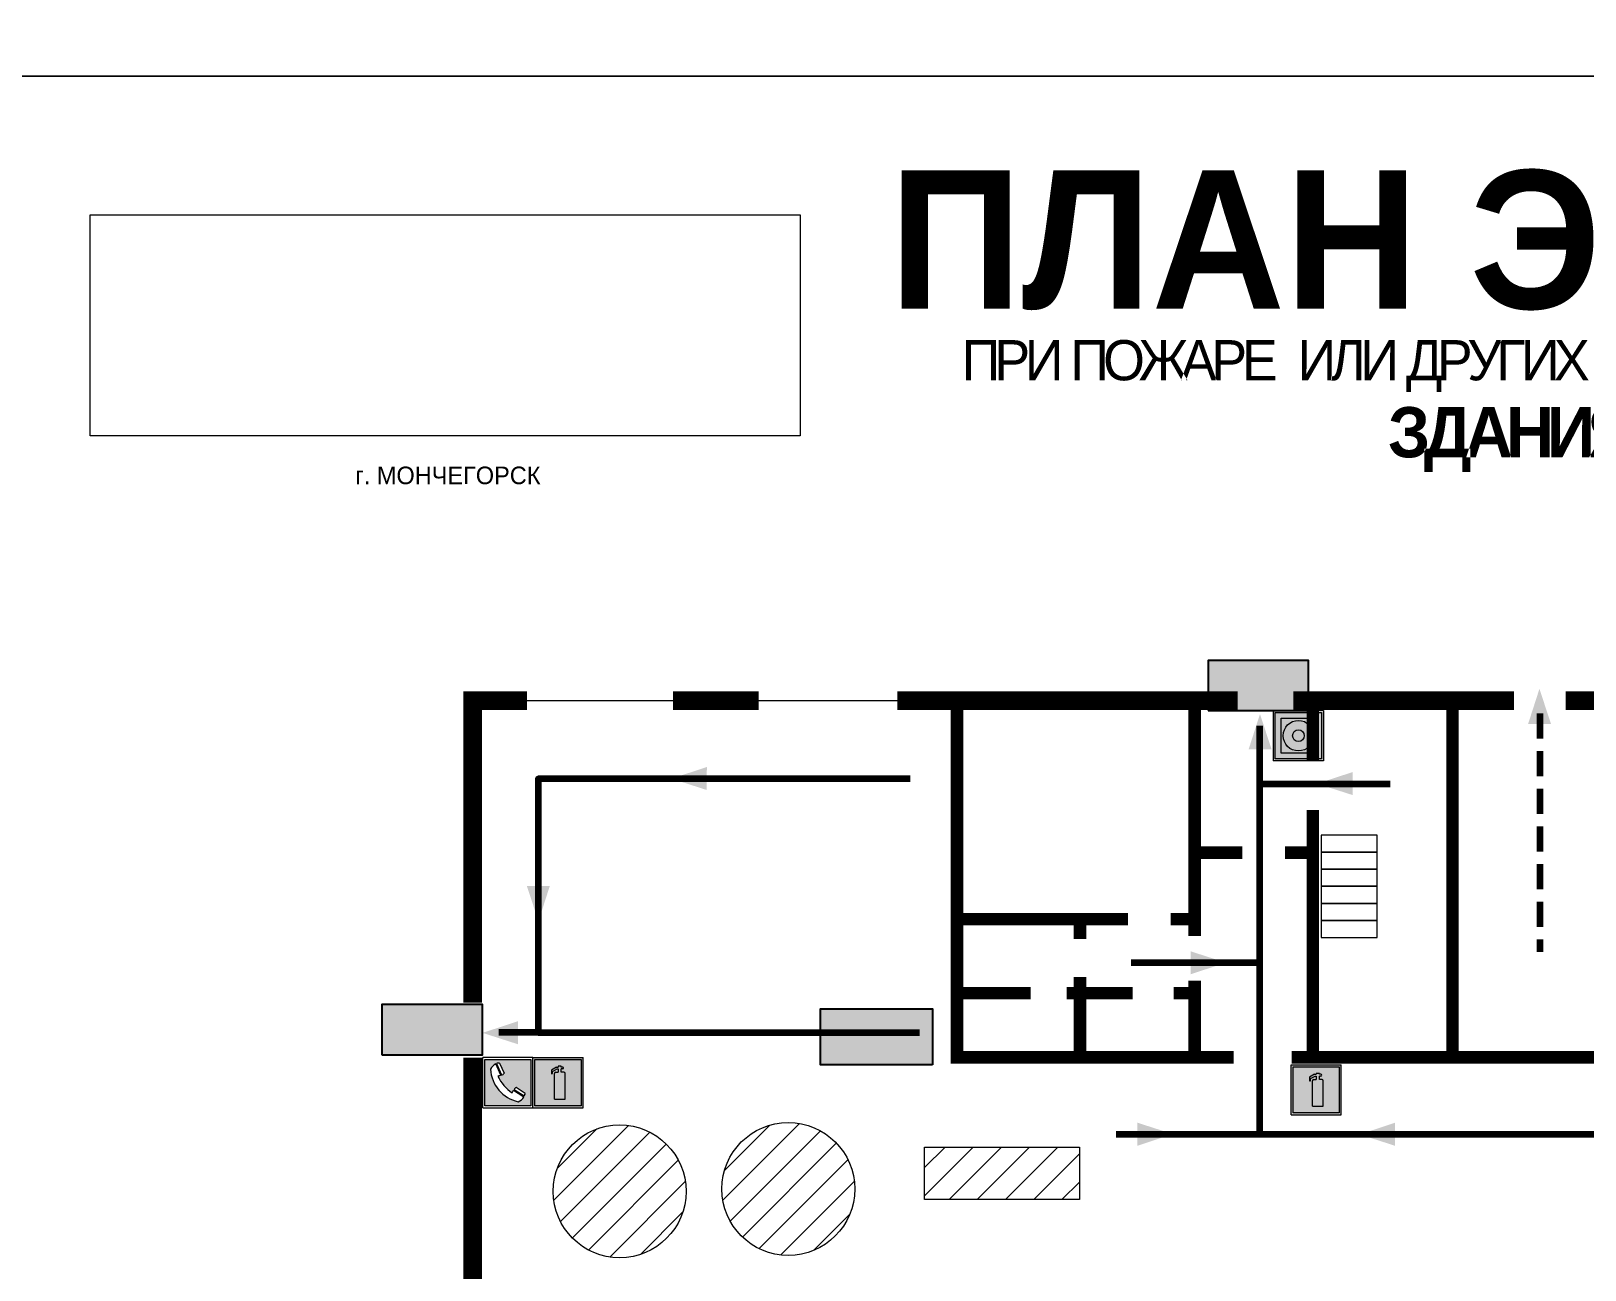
# Model space of a CAD drawing. Header units: millimetres. Extents: x 13810 to 67229, y 12374 to 21950.
# Drawn here: x 19675.6 to 19923.1, y 13961.8 to 14159.1 of the extents above; entities that cross this region are included whole.
import ezdxf

# ---------------------------------------------------------------- set-up
doc = ezdxf.new("R2010")
doc.units = ezdxf.units.MM
doc.linetypes.add('{ Wide Dash }', pattern=[12, 4, -2, 4, -2])
doc.layers.add('План_Штампы', color=7, linetype='Continuous')
doc.styles.add('обычный', font='arial.ttf')
picture_1 = doc.add_image_def('image1.jpg', size_in_pixel=(337, 105))
pattern_1 = [(225, (41000.2374, 15578.9308), (2.24506403, -2.24506403), [])]

# ---------------------------------------------------------------- blocks, each defined once
blk = doc.blocks.new('A$C3AD82952')
at = {"true_color": 0xf5f5ff}
h = blk.add_hatch(color=7, dxfattribs=at)
h.dxf.hatch_style = 1
h.paths.add_polyline_path([(8.21, 8.73, 0.414214), (7.89, 9.05), (7.22, 9.05), (7.22, 9.92), (7.59, 9.92, 1), (7.57, 10.36), (7.22, 10.36), (7.22, 10.6), (6.43, 10.6), (6.43, 10.36), (6.01, 10.36), (4.74, 9.59), (4.74, 8.69), (4.98, 8.73), (4.98, 9.26), (6.12, 9.91), (6.43, 9.91), (6.43, 9.05), (5.76, 9.05, 0.414214), (5.44, 8.73), (5.44, 2.2), (8.21, 2.2)], flags=0)
h.paths.add_polyline_path([(12.8, 12.8), (0, 12.8), (0, 0), (12.8, 0)])
h.paths.add_polyline_path([(0.51, 12.29), (12.29, 12.29), (12.29, 0.51), (0.51, 0.51)], flags=16)
h.paths.add_polyline_path([(4.74, 9.59), (6.01, 10.36), (6.43, 10.36), (6.43, 10.6), (7.22, 10.6), (7.22, 10.36), (7.59, 10.36, -0.94586), (7.59, 9.92), (7.22, 9.92), (7.22, 9.05), (7.89, 9.05, -0.414214), (8.21, 8.73), (8.21, 2.2), (5.44, 2.2), (5.44, 8.73, -0.414214), (5.76, 9.05), (6.43, 9.05), (6.43, 9.91), (6.12, 9.91), (4.98, 9.26), (4.98, 8.73), (4.74, 8.69)], flags=0)
h = blk.add_hatch(color=242)
h.dxf.hatch_style = 1
h.paths.add_polyline_path([(12.29, 12.29), (0.51, 12.29), (0.51, 0.51), (12.29, 0.51)])
h.paths.add_polyline_path([(4.74, 8.69), (4.74, 9.59), (6.01, 10.36), (6.43, 10.36), (6.43, 10.6), (7.22, 10.6), (7.22, 10.36), (7.59, 10.36, -0.94586), (7.59, 9.92), (7.22, 9.92), (7.22, 9.05), (7.89, 9.05, -0.414214), (8.21, 8.73), (8.21, 2.2), (5.44, 2.2), (5.44, 8.73, -0.414214), (5.76, 9.05), (6.43, 9.05), (6.43, 9.91), (6.12, 9.91), (4.98, 9.26), (4.98, 8.73)], flags=16)
h = blk.add_hatch(color=7, dxfattribs=at)
h.dxf.hatch_style = 1
h.paths.add_polyline_path([(8.21, 8.73, 0.414214), (7.89, 9.05), (7.22, 9.05), (7.22, 9.92), (7.59, 9.92, 1), (7.57, 10.36), (7.22, 10.36), (7.22, 10.6), (6.43, 10.6), (6.43, 10.36), (6.01, 10.36), (4.74, 9.59), (4.74, 8.69), (4.98, 8.73), (4.98, 9.26), (6.12, 9.91), (6.43, 9.91), (6.43, 9.05), (5.76, 9.05, 0.414214), (5.44, 8.73), (5.44, 2.2), (8.21, 2.2)])
at = {"color": 242, "lineweight": 5}
for p, q in [((0, 0), (0, 12.8)), ((0, 12.8), (12.8, 12.8)), ((12.8, 0), (12.8, 12.8)), ((6.01, 10.36), (4.74, 9.59)), ((4.74, 9.59), (4.74, 8.69)), ((4.74, 8.69), (4.98, 8.73)), ((4.98, 9.26), (6.12, 9.91)), ((4.98, 8.73), (4.98, 9.26)), ((5.44, 2.2), (5.44, 8.73)), ((5.76, 9.05), (6.43, 9.05)), ((6.01, 10.36), (6.43, 10.36)), ((6.12, 9.91), (6.43, 9.91)), ((7.22, 10.6), (6.43, 10.6)), ((6.43, 10.6), (6.43, 10.36)), ((6.43, 9.91), (6.43, 9.05)), ((7.22, 10.36), (7.22, 10.6)), ((7.59, 10.36), (7.22, 10.36)), ((7.22, 9.05), (7.22, 9.92)), ((7.59, 9.92), (7.22, 9.92)), ((7.89, 9.05), (7.22, 9.05)), ((8.21, 2.2), (8.21, 8.73)), ((0, 0), (12.8, 0)), ((5.44, 2.2), (8.21, 2.2))]:
    blk.add_line(p, q, dxfattribs=at)
blk.add_lwpolyline([(0.51, 12.29), (12.29, 12.29), (12.29, 0.51), (0.51, 0.51)], close=True, dxfattribs=at)
for centre, radius, start, end in [((5.76, 8.73), 0.32, 90, 180), ((7.58, 10.14), 0.223, 273.1875, 86.8125), ((7.89, 8.73), 0.32, 0, 90)]:
    blk.add_arc(centre, radius, start, end, dxfattribs=at)
blk = doc.blocks.new('A$C456E1F9C')
at = {"lineweight": 5}
h = blk.add_hatch(color=242, dxfattribs=at)
h.paths.add_polyline_path([(0.51, -1.47), (0.51, -13.26), (12.29, -13.26), (12.29, -1.47)])
h.paths.add_polyline_path([(5.42, -4.95, -0.254479), (4.78, -5.4), (3.52, -2.53, -0.209735), (4.23, -2.4)], flags=16)
h.paths.add_polyline_path([(8.53, -8.6), (10.87, -10.17), (10.54, -10.76), (8.03, -9.13, -0.192251)], flags=16)
h.paths.add_polyline_path([(4.61, -5.49, 0.005518), (3.87, -5.72, 0.128647), (7.49, -10.01, 0.00809), (7.83, -9.33), (10.47, -10.97, -0.16736), (8.99, -12.25, -0.327862), (1.95, -3.95, -0.166952), (3.36, -2.62)], flags=16)
at = {"color": 242, "lineweight": 5}
for p, q in [((0, -13.77), (0, -0.97)), ((12.8, -0.97), (0, -0.97)), ((4.61, -5.49), (3.36, -2.62)), ((3.52, -2.53), (4.78, -5.4)), ((4.23, -2.4), (5.42, -4.95)), ((12.8, -13.77), (12.8, -0.97)), ((7.83, -9.33), (10.47, -10.97)), ((8.03, -9.13), (10.54, -10.76)), ((10.81, -10.12), (8.53, -8.6)), ((10.54, -10.76), (10.8, -10.3)), ((10.8, -10.3), (10.81, -10.12)), ((0, -13.77), (12.8, -13.77))]:
    blk.add_line(p, q, dxfattribs=at)
blk.add_lwpolyline([(0.51, -1.47), (12.29, -1.47), (12.29, -13.26), (0.51, -13.26)], close=True, dxfattribs=at)
for centre, radius, start, end in [((4.59, -5.34), 2.99, 114.2845, 152.1974), ((11.12, -3.31), 9.19, 183.9915, 256.6009), ((4.02, -3.27), 0.891, 76.3284, 123.7092), ((14.98, -39.1), 35.17, 107.1487, 108.4135), ((13.86, -0.94), 11.08, 205.5536, 234.8762), ((4.68, -4.59), 0.824, 276.9621, 334.0723), ((-13.31, 0.8), 23.44, 332.5487, 334.4027), ((8.94, -9.5), 0.989, 114.4092, 157.9388), ((7.87, -9.46), 3, 291.9291, 329.9329)]:
    blk.add_arc(centre, radius, start, end, dxfattribs=at)
blk = doc.blocks.new('A$C54414219')
at = {"true_color": 0xffffff}
h = blk.add_hatch(color=7, dxfattribs=at)
h.paths.add_polyline_path([(2.39, -9.45), (2.39, -18.3), (11.23, -18.3), (11.23, -9.45)], flags=0)
h.paths.add_polyline_path([(10.71, -13.87, -1), (2.92, -13.87, -1)], flags=0)
h.paths.add_polyline_path([(8.3, -13.87, -1), (5.33, -13.87, -1)], flags=0)
h.paths.add_polyline_path([(0.41, -7.47), (0.41, -20.27), (13.21, -20.27), (13.21, -7.47)])
h.paths.add_polyline_path([(0.92, -19.77), (12.71, -19.77), (12.71, -7.98), (0.92, -7.98)], flags=16)
h.paths.add_polyline_path([(11.23, -9.45), (11.23, -18.3), (2.39, -18.3), (2.39, -9.45)], flags=0)
at = {"lineweight": 5}
h = blk.add_hatch(color=242, dxfattribs=at)
h.paths.add_polyline_path([(12.71, -7.98), (0.92, -7.98), (0.92, -19.77), (12.71, -19.77)])
h.paths.add_polyline_path([(11.23, -18.3), (2.39, -18.3), (2.39, -9.45), (11.23, -9.45)], flags=16)
h.paths.add_polyline_path([(10.71, -13.87, -1), (2.92, -13.87, -1)], flags=0)
h.paths.add_polyline_path([(8.3, -13.87, -1), (5.33, -13.87, -1)], flags=0)
at = {"true_color": 0xffffff}
h = blk.add_hatch(color=7, dxfattribs=at)
h.paths.add_polyline_path([(2.39, -9.45), (2.39, -18.3), (11.23, -18.3), (11.23, -9.45)])
h.paths.add_polyline_path([(10.71, -13.87, -1), (2.92, -13.87, -1)], flags=16)
h.paths.add_polyline_path([(8.3, -13.87, -1), (5.33, -13.87, -1)], flags=0)
at = {"lineweight": 5}
h = blk.add_hatch(color=242, dxfattribs=at)
h.paths.add_polyline_path([(2.92, -13.87, 1), (10.71, -13.87, 1)])
h.paths.add_polyline_path([(8.3, -13.87, -1), (5.33, -13.87, -1)], flags=16)
at = {"color": 242, "lineweight": 5}
for p, q in [((0.41, -20.27), (0.41, -7.47)), ((0.41, -7.47), (13.21, -7.47)), ((0.41, -7.47), (13.21, -7.47)), ((13.21, -20.27), (13.21, -7.47)), ((0.41, -20.27), (13.21, -20.27))]:
    blk.add_line(p, q, dxfattribs=at)
for points in [[(0.92, -7.98), (12.71, -7.98), (12.71, -19.77), (0.92, -19.77)], [(2.39, -9.45), (11.23, -9.45), (11.23, -18.3), (2.39, -18.3)]]:
    blk.add_lwpolyline(points, close=True, dxfattribs=at)
for radius in [3.89, 1.49]:
    blk.add_circle((6.81, -13.87), radius, dxfattribs=at)
blk = doc.blocks.new('A$C7B4425F7')
at = {"true_color": 0xffffff}
blk.add_hatch(color=7, dxfattribs=at).paths.add_polyline_path([(0, 0), (-16, 0), (-16, -8), (0, -8)])
h = blk.add_hatch(color=126)
h.paths.add_polyline_path([(-0.2, -0.2), (-15.8, -0.2), (-15.8, -7.8), (-0.2, -7.8)])
h.paths.add_polyline_path([(-11.76, -2.03), (-11.76, -3.66), (-11.17, -3.66, -0.568275), (-11.17, -6.18), (-12.58, -6.18), (-12.58, -2.03)], flags=16)
h.paths.add_polyline_path([(-13.33, -4.12, -0.495768), (-13.59, -6.18), (-15.03, -6.18), (-15.03, -2.03), (-13.59, -2.03, -0.487973)], flags=16)
h.paths.add_polyline_path([(-10.25, -2.03), (-9.48, -2.03), (-9.48, -6.18), (-10.25, -6.18)], flags=16)
h.paths.add_polyline_path([(-13.84, -3.69), (-14.24, -3.69), (-14.24, -3.03), (-13.9, -3.03, -0.692621)], flags=0)
h.paths.add_polyline_path([(-9.15, -2.03), (-8.4, -2.03), (-8.04, -3.07), (-7.68, -2.03), (-6.93, -2.03), (-7.64, -4.1), (-6.93, -6.18), (-7.68, -6.18), (-8.04, -5.14), (-8.4, -6.18), (-9.15, -6.18), (-8.44, -4.1)], flags=16)
h.paths.add_polyline_path([(-11.76, -4.46), (-11.42, -4.46, -0.692621), (-11.36, -5.12), (-11.76, -5.12)], flags=0)
h.paths.add_polyline_path([(-13.9, -5.2), (-14.24, -5.2), (-14.24, -4.55), (-13.84, -4.55, -0.708038)], flags=0)
edge = h.paths.add_edge_path(flags=16)
edge.add_ellipse((-5.51, -4.08), major_axis=(0, 2.05), ratio=0.586184, start_angle=0, end_angle=360)
edge = h.paths.add_edge_path(flags=0)
edge.add_ellipse((-5.51, -4.08), major_axis=(0, 1.14), ratio=0.454828, start_angle=0, end_angle=360)
h.paths.add_polyline_path([(-4.13, -4.96, 0.377264), (-3.48, -4.52, 0.0555), (-3.16, -2.03), (-1.66, -2.03), (-1.66, -4.96), (-0.96, -4.96), (-0.96, -7.01), (-1.75, -7.01), (-1.75, -6.18), (-3.3, -6.18), (-3.3, -7.02), (-4.13, -7.02)], flags=16)
h.paths.add_polyline_path([(-2.73, -2.91), (-2.28, -2.91), (-2.28, -4.96), (-3.05, -4.96, 0.079136)], flags=0)
at = {"color": 126}
blk.add_lwpolyline([(-16, -8), (0, -8), (0, 0), (-16, 0)], close=True, dxfattribs=at)
blk = doc.blocks.new('A$C32E8229D')
at = {"true_color": 0xffffff}
blk.add_hatch(color=7, dxfattribs=at).paths.add_polyline_path([(0, 0), (0, -8), (16, -8), (16, 0)])
h = blk.add_hatch(color=126)
h.paths.add_polyline_path([(0.2, -0.2), (15.8, -0.2), (15.8, -7.8), (0.2, -7.8)])
h.paths.add_polyline_path([(13.49, -2.05), (12.08, -2.05), (11.37, -2.63, 0.162397), (11.29, -2.84), (11.29, -3.63), (10.35, -3.63), (10.35, -4.05), (11.68, -4.05), (11.68, -3.48), (12.26, -4.28), (11.29, -5.1), (11.29, -6.78), (11.85, -6.78), (11.85, -5.44), (12.8, -4.64), (12.8, -5.94), (14.46, -5.94), (14.46, -5.39), (13.45, -5.39), (13.45, -3.97), (12.46, -2.59), (13.15, -2.59), (13.69, -3.34), (14.18, -3)], flags=16)
h.paths.add_polyline_path([(10.74, -1.82, 1), (11.8, -1.82, 1)], flags=16)
h.paths.add_polyline_path([(9.39, -3.59), (5.99, -3.59), (6.56, -3.03), (5.91, -3.03), (5.1, -3.83), (5.91, -4.64), (6.56, -4.64), (5.99, -4.09), (9.39, -4.09)], flags=16)
h.paths.add_polyline_path([(4.29, -1.08), (1.72, -1.08), (1.72, -6.6), (4.29, -6.6)], flags=16)
at = {"color": 126}
blk.add_lwpolyline([(16, -8), (0, -8), (0, 0), (16, 0)], close=True, dxfattribs=at)

msp = doc.modelspace()

# ---------------------------------------------------------------- hatches: boundary and pattern name
at = {"lineweight": 0}
h = msp.add_hatch(dxfattribs=at)
h.set_pattern_fill('ANSI31', color=256, angle=180)
h.set_pattern_definition(pattern_1)
h.paths.add_polyline_path([(20116.93, 14005.94), (20161.43, 14005.94), (20161.43, 14017.96), (20116.93, 14017.96)])
h.paths.add_polyline_path([(20116.93, 14027.47), (20161.43, 14027.47), (20161.43, 14039.49), (20116.93, 14039.49)])
h.paths.add_polyline_path([(19991.74, 14004.01), (20073.05, 14004.01), (20073.05, 14016.02), (19991.74, 14016.02)])
h.paths.add_polyline_path([(19991.74, 14028.7), (20053.45, 14028.7), (20053.45, 14040.71), (19991.74, 14040.71)])
h.paths.add_polyline_path([(20016.17, 13972.58), (20025.45, 13972.58), (20025.45, 13984.83), (20016.17, 13984.83)])
h.paths.add_polyline_path([(19911.34, 13946.45), (19918.8, 13946.45), (19918.8, 13959.84), (19911.34, 13959.84)])
h.paths.add_polyline_path([(19903.88, 13946.45), (19911.34, 13946.45), (19911.34, 13959.84), (19903.88, 13959.84)])
h.paths.add_polyline_path([(19859.85, 13946.45), (19867.31, 13946.45), (19867.31, 13959.84), (19859.85, 13959.84)])
h.paths.add_polyline_path([(19817.93, 13972.99), (19842.57, 13972.99), (19842.57, 13981.32), (19817.93, 13981.32)])
h.paths.add_polyline_path([(19785.63, 13974.67, 1), (19806.78, 13974.67, 1)])
h.paths.add_polyline_path([(19778.74, 13946.01), (19792.12, 13946.01), (19792.12, 13953.47), (19778.74, 13953.47)])
h.paths.add_polyline_path([(19778.74, 13938.55), (19792.12, 13938.55), (19792.12, 13946.01), (19778.74, 13946.01)])
h = msp.add_hatch(dxfattribs=at)
h.set_pattern_fill('ANSI31', color=256, angle=180)
h.set_pattern_definition(pattern_1)
h.paths.add_polyline_path([(19779.92, 13974.29, 1), (19758.77, 13974.29, 1)])

# ---------------------------------------------------------------- linework, layer by layer
at = {"color": 126, "lineweight": 0, "true_color": 0x008754}
for points in [[(19659.64, 14546.92), (20259.64, 14546.92), (20259.64, 14151.92), (19659.64, 14151.92)], [(19659.64, 14151.92), (20259.64, 14151.92), (20259.64, 13756.92), (19659.64, 13756.92)]]:
    msp.add_lwpolyline(points, close=True, dxfattribs=at)
at = {"lineweight": 0}
for points, const_width in [([(19754.57, 14052.43), (19745.93, 14052.43), (19745.93, 14004.32)], 3), ([(19791.51, 14052.43), (19777.83, 14052.43)], 3), ([(19867.81, 14052.43), (19813.57, 14052.43)], 3), ([(19867.15, 13995.64), (19823.09, 13995.64), (19823.09, 14051.29)], 2), ([(19860.94, 14052.43), (19860.94, 14014.95)], 2), ([(19911.81, 14052.43), (19876.65, 14052.43)], 3), ([(19879.76, 14052.43), (19879.76, 14042.94)], 2), ([(19902.01, 14052.43), (19902.01, 13995.64)], 2), ([(20076.86, 14052.43), (19920.03, 14052.43)], 3), ([(19879.76, 13995.64), (19879.76, 14035.05)], 2), ([(19860.94, 14028.23), (19868.53, 14028.23)], 2), ([(19879.76, 14028.23), (19875.34, 14028.23)], 2), ([(19823.09, 14017.64), (19850.34, 14017.64)], 2), ([(19842.66, 14017.64), (19842.66, 14014.46)], 2), ([(19860.94, 14017.64), (19857.14, 14017.64)], 2), ([(19842.66, 13995.64), (19842.66, 14008.44)], 2), ([(19860.94, 13995.64), (19860.94, 14007.84)], 2), ([(19823.09, 14005.86), (19834.79, 14005.86)], 2), ([(19851.06, 14005.86), (19840.54, 14005.86)], 2), ([(19860.94, 14005.86), (19857.61, 14005.86)], 2), ([(19745.93, 13995.57), (19745.93, 13878.95), (19762.4, 13878.95)], 3), ([(19974.79, 13995.64), (19876.36, 13995.64)], 2)]:
    msp.add_lwpolyline(points, dxfattribs=dict(at, const_width=const_width))
msp.add_lwpolyline([(19813.57, 14052.43), (19747.89, 14052.43)], dxfattribs=at)
at = {"color": 126, "linetype": '{ Wide Dash }', "lineweight": 100, "true_color": 0x008754}
msp.add_lwpolyline([(19915.91, 14050.4), (19915.91, 14012.44)], dxfattribs=at)
at = {"color": 126, "lineweight": 100, "true_color": 0x008754}
for points in [[(19871.29, 13983.37), (19871.29, 14048.41)], [(19815.61, 14040.01), (19756.36, 14040.01), (19756.36, 13999.58), (19750.11, 13999.58)], [(19871.29, 14039.18), (19892.05, 14039.18)], [(19871.29, 14010.68), (19850.81, 14010.68)], [(19756.36, 13999.58), (19817.13, 13999.58)], [(20007.75, 13983.37), (19848.42, 13983.37)]]:
    msp.add_lwpolyline(points, dxfattribs=at)
at = {"lineweight": 0}
for points in [[(19889.99, 14031.01), (19881.08, 14031.01), (19881.08, 14028.29), (19889.99, 14028.29)], [(19889.99, 14028.29), (19881.08, 14028.29), (19881.08, 14025.58), (19889.99, 14025.58)], [(19889.99, 14025.58), (19881.08, 14025.58), (19881.08, 14022.87), (19889.99, 14022.87)], [(19889.99, 14022.87), (19881.08, 14022.87), (19881.08, 14020.15), (19889.99, 14020.15)], [(19889.99, 14020.15), (19881.08, 14020.15), (19881.08, 14017.44), (19889.99, 14017.44)], [(19889.99, 14017.44), (19881.08, 14017.44), (19881.08, 14014.73), (19889.99, 14014.73)], [(19842.57, 13972.99), (19817.93, 13972.99), (19817.93, 13981.32), (19842.57, 13981.32)]]:
    msp.add_lwpolyline(points, close=True, dxfattribs=at)
for centre in [(19769.35, 13974.29), (19796.21, 13974.67)]:
    msp.add_circle(centre, 10.58, dxfattribs=at)
at = {"layer": 'План_Штампы', "color": 126, "true_color": 0x008754}
for points in [[(19917.7, 14048.7), (19914.04, 14048.71), (19915.85, 14054.33)], [(19873.19, 14044.68), (19869.53, 14044.69), (19871.34, 14050.31)], [(19783.24, 14041.87), (19783.23, 14038.21), (19777.61, 14040.02)], [(19886.09, 14041.07), (19886.08, 14037.41), (19880.46, 14039.21)], [(19754.57, 14022.94), (19758.23, 14022.93), (19756.42, 14017.31)], [(19860.29, 14008.86), (19860.29, 14012.52), (19865.91, 14010.71)], [(19753.14, 14001.38), (19753.14, 13997.72), (19747.52, 13999.53)], [(19851.82, 13981.55), (19851.83, 13985.22), (19857.45, 13983.41)], [(19892.85, 13985.22), (19892.84, 13981.55), (19887.22, 13983.36)]]:
    msp.add_solid(points, dxfattribs=at)

# ---------------------------------------------------------------- block references
at = {"xscale": 0.625, "yscale": 0.625, "zscale": 0.625, "rotation": 180}
msp.add_blockref('A$C54414219', (19881.72, 14038.19), dxfattribs=at)
at = {"xscale": 0.625, "yscale": 0.625, "zscale": 0.625}
for name, p in [('A$C456E1F9C', (19747.55, 13996.21)), ('A$C3AD82952', (19755.55, 13987.6)), ('A$C3AD82952', (19876.29, 13986.46))]:
    msp.add_blockref(name, p, dxfattribs=at)
at = {"layer": 'План_Штампы'}
for p in [(19879.07, 14058.85), (19747.49, 14004.03)]:
    msp.add_blockref('A$C7B4425F7', p, dxfattribs=at)
at = {"layer": 'План_Штампы', "color": 126, "true_color": 0x008754, "xscale": 1.113761976465601, "yscale": 1.113761976465601, "zscale": 1.113761976465601, "rotation": 359.9978653237144}
msp.add_blockref('A$C32E8229D', (19801.34, 14003.36), dxfattribs=at)

# ---------------------------------------------------------------- texts
at = {"lineweight": 0, "style": 'обычный'}
for s, insert, char_height, width, attachment_point in [('{\\fProxima Nova Rg|b1|i0|c204|p2;ПЛАН ЭВАКУАЦИИ}', (19812.28, 14136.88), 22, 493.8901, 1), ('\\pi-8.4,l8.4,t8.4;{\\fProxima Nova Rg|b0|i0|c204|p2;г. МОНЧЕГОРСК\\H1.1997x; }', (19741.99, 14088.3), 2.8, 126.6484, 5)]:
    msp.add_mtext(s, dxfattribs=dict(at, insert=insert, char_height=char_height, width=width, attachment_point=attachment_point))
at = {"color": 0, "lineweight": 0, "insert": (19961.27, 14110.04), "char_height": 8, "width": 449.2158, "attachment_point": 5, "style": 'обычный'}
msp.add_mtext('{\\fArial Black|b1|i0|c204|p34;\\H2x;\\T0.85;  \\fArial Narrow|b0|i0|c204|p34;\\H0.8x;\\W0.9;\\P\\fProxima Nova Rg|b0|i0|c204|p2;\\H0.5x;\\W1;\\C256;ПРИ ПОЖАРЕ  ИЛИ ДРУГИХ ЧРЕЗВЫЧАЙНЫХ СИТУАЦИЯХ  ИЗ ПОМЕЩЕНИЙ \\fProxima Nova Rg|b1|i0|c204|p2;\\H1.25x;\\PЗДАНИЯ  УССНР ЦЭН отм. 0,00}', dxfattribs=at)

# ---------------------------------------------------------------- pictures from other files: only their frames are drawn
at = {"color": 7, "lineweight": 0, "true_color": 0xf5f5ff}
image = msp.add_image(picture_1, insert=(19685, 14094.6), size_in_units=(113.11, 35.24), dxfattribs=at)
image.dxf.flags = 7

doc.saveas('drawing.dxf')
